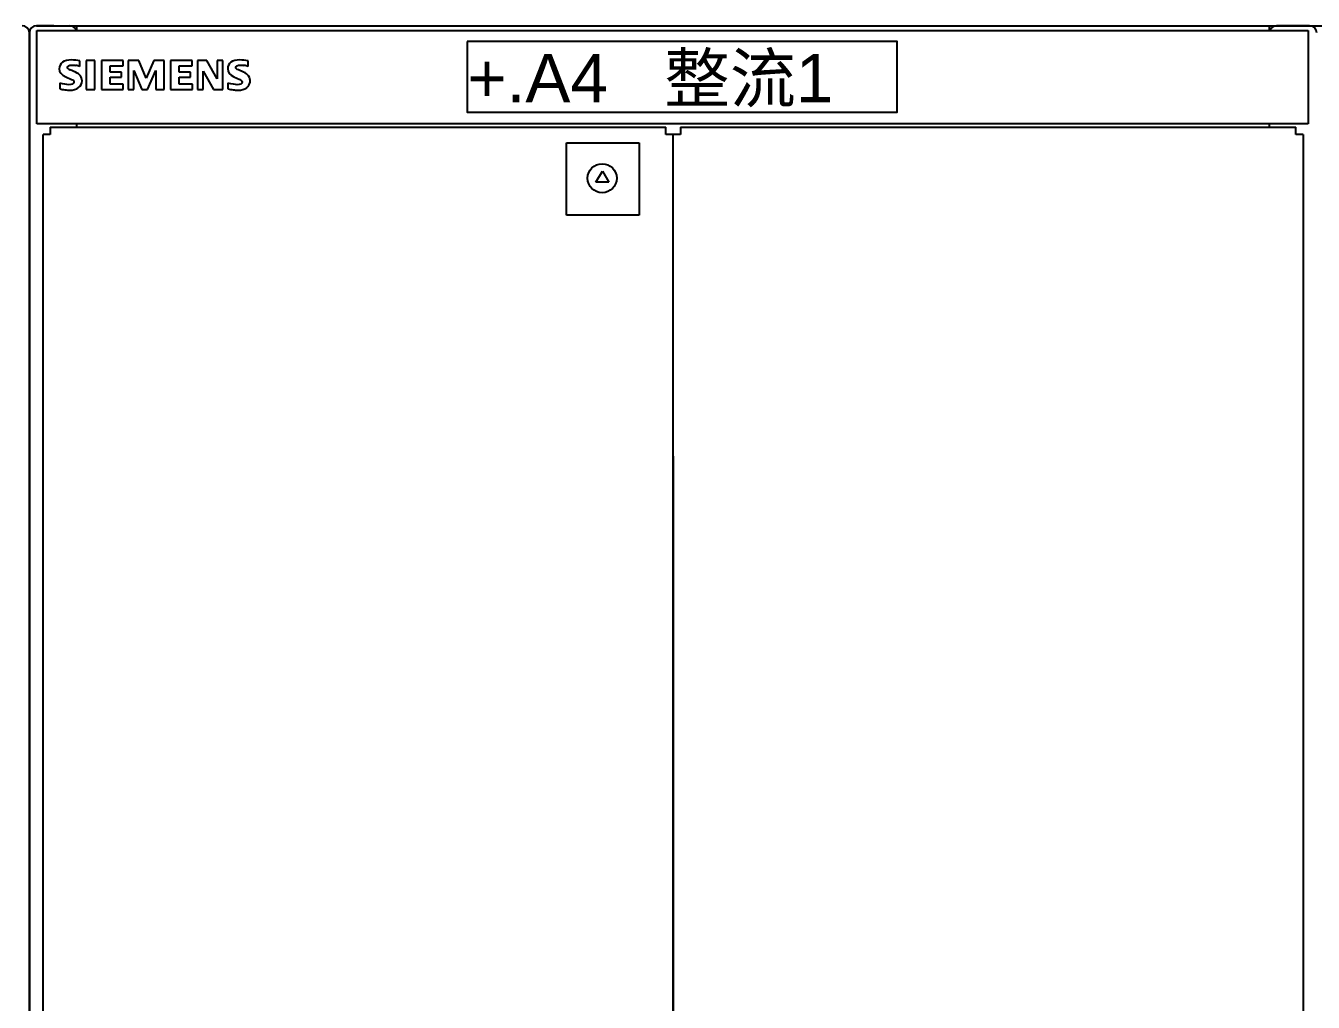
# Model space of a CAD drawing. Header units: inches. Extents: x 0 to 420, y 0 to 297.
# Drawn here: x 202.9 to 266.9, y 190.2 to 238.7 of the extents above; entities that cross this region are included whole.
import ezdxf
from ezdxf.enums import TextEntityAlignment as Align

# ---------------------------------------------------------------- set-up
doc = ezdxf.new("R2010")
doc.units = ezdxf.units.IN
doc.layers.add('Default', color=7, linetype='Continuous')
doc.layers.add('DV1_Default', color=7, linetype='Continuous')
doc.styles.add('SEACAD_arial_ttf', font='arial.ttf', dxfattribs={"height": 0.2})

# ---------------------------------------------------------------- blocks, each defined once
blk = doc.blocks.new('SE')
at = {"layer": 'Default', "color": 7, "linetype": 'Continuous', "ltscale": 25.4}
for p, q in [((229.818, 229.312), (229.818, 232.921)), ((229.818, 232.921), (233.428, 232.921)), ((233.428, 232.921), (233.428, 229.312)), ((231.275, 230.956), (231.595, 231.504)), ((231.595, 231.504), (231.919, 230.956)), ((231.919, 230.956), (231.275, 230.956)), ((233.428, 229.312), (229.818, 229.312))]:
    blk.add_line(p, q, dxfattribs=at)
blk.add_circle((231.584, 231.155), 0.722, dxfattribs=at)
at = {"layer": 'DV1_Default', "color": 7, "linetype": 'Continuous', "ltscale": 25.4}
for p, q in [((203.469, 238.736), (205.109, 238.736)), ((203.469, 238.736), (205.109, 238.736)), ((203.469, 238.736), (205.109, 238.736)), ((203.469, 238.736), (205.109, 238.736)), ((203.469, 238.736), (266.749, 238.736)), ((203.469, 238.736), (224.749, 238.736)), ((204.334, 238.736), (203.469, 238.736)), ((205.469, 238.5), (205.469, 238.736)), ((205.469, 238.495), (205.469, 238.736)), ((229.469, 238.736), (296.749, 238.736)), ((264.749, 238.495), (264.749, 238.736)), ((266.749, 238.736), (265.109, 238.736)), ((266.749, 238.736), (265.109, 238.736)), ((203.109, 238.376), (203.109, 63.096)), ((203.109, 238.376), (203.109, 235.365)), ((203.109, 238.376), (203.109, 235.365)), ((203.109, 238.376), (203.109, 63.096)), ((203.109, 238.376), (203.109, 63.096)), ((203.109, 238.376), (203.109, 63.096)), ((203.109, 238.376), (203.109, 63.096)), ((203.109, 238.376), (203.109, 63.096)), ((203.109, 238.376), (203.109, 79.096)), ((203.109, 63.096), (203.109, 238.376)), ((203.109, 238.376), (203.109, 63.096)), ((203.109, 63.096), (203.109, 238.376)), ((203.109, 63.096), (203.109, 238.376)), ((203.109, 63.096), (203.109, 238.376)), ((203.481, 233.855), (203.481, 238.495)), ((203.481, 238.495), (208.407, 238.495)), ((207.481, 238.495), (266.681, 238.495)), ((266.681, 238.495), (266.681, 233.855)), ((205.615, 236.713), (205.615, 236.99)), ((205.939, 237.006), (205.939, 235.566)), ((206.361, 237.006), (205.939, 237.006)), ((206.361, 235.566), (206.361, 237.006)), ((206.7, 237.006), (206.7, 235.566)), ((207.771, 237.006), (206.7, 237.006)), ((207.771, 236.747), (207.771, 237.006)), ((208.026, 237.006), (208.026, 235.566)), ((208.549, 237.006), (208.026, 237.006)), ((208.918, 236.13), (208.549, 237.006)), ((209.291, 237.006), (208.918, 236.13)), ((209.81, 237.006), (209.291, 237.006)), ((209.81, 235.566), (209.81, 237.006)), ((210.133, 237.006), (210.133, 235.566)), ((211.2, 237.006), (210.133, 237.006)), ((211.2, 236.747), (211.2, 237.006)), ((211.46, 237.006), (211.46, 235.566)), ((211.928, 237.006), (211.46, 237.006)), ((212.446, 236.099), (211.928, 237.006)), ((212.446, 237.006), (212.446, 236.099)), ((212.724, 237.006), (212.446, 237.006)), ((212.724, 235.566), (212.724, 237.006)), ((213.986, 236.713), (213.986, 236.99)), ((204.918, 236.195), (205.211, 236.065)), ((205.406, 236.423), (205.146, 236.537)), ((207.123, 236.747), (207.771, 236.747)), ((207.123, 236.423), (207.123, 236.747)), ((207.688, 236.423), (207.123, 236.423)), ((207.123, 236.18), (207.688, 236.18)), ((207.123, 235.837), (207.123, 236.18)), ((207.688, 236.18), (207.688, 236.423)), ((208.305, 236.519), (208.709, 235.566)), ((208.305, 235.566), (208.305, 236.519)), ((208.983, 235.566), (209.391, 236.519)), ((209.391, 236.519), (209.391, 235.566)), ((210.552, 236.423), (210.552, 236.747)), ((210.552, 236.747), (211.2, 236.747)), ((211.121, 236.423), (210.552, 236.423)), ((210.552, 236.18), (211.121, 236.18)), ((210.552, 235.837), (210.552, 236.18)), ((211.121, 236.18), (211.121, 236.423)), ((211.753, 236.484), (212.271, 235.566)), ((211.753, 235.566), (211.753, 236.484)), ((213.277, 236.195), (213.566, 236.065)), ((213.76, 236.423), (213.502, 236.537)), ((204.628, 235.89), (204.628, 235.596)), ((205.939, 235.566), (206.361, 235.566)), ((206.7, 235.566), (207.771, 235.566)), ((207.771, 235.837), (207.123, 235.837)), ((207.771, 235.566), (207.771, 235.837)), ((208.026, 235.566), (208.305, 235.566)), ((208.709, 235.566), (208.983, 235.566)), ((209.391, 235.566), (209.81, 235.566)), ((210.133, 235.566), (211.219, 235.566)), ((211.219, 235.837), (210.552, 235.837)), ((211.219, 235.566), (211.219, 235.837)), ((211.46, 235.566), (211.753, 235.566)), ((212.271, 235.566), (212.724, 235.566)), ((212.984, 235.89), (212.984, 235.596)), ((266.681, 233.855), (203.481, 233.855)), ((204.149, 233.696), (204.149, 233.336)), ((204.149, 233.696), (204.149, 233.336)), ((204.149, 233.696), (234.749, 233.696)), ((205.469, 233.696), (205.469, 233.86)), ((205.469, 233.696), (205.469, 233.855)), ((234.749, 233.336), (234.749, 233.696)), ((235.469, 233.696), (235.469, 233.336)), ((235.469, 233.696), (266.069, 233.696)), ((264.749, 233.696), (264.749, 233.855)), ((266.069, 233.336), (266.069, 233.696)), ((204.149, 233.336), (203.789, 233.336)), ((203.789, 68.136), (203.789, 233.336)), ((204.149, 233.336), (203.789, 233.336)), ((203.789, 68.136), (203.789, 233.336)), ((235.109, 233.336), (234.749, 233.336)), ((235.469, 233.336), (235.109, 233.336)), ((235.109, 68.136), (235.109, 233.336)), ((266.429, 233.336), (266.069, 233.336)), ((266.429, 233.336), (266.429, 68.136)), ((203.109, 63.096), (203.109, 222.376)), ((203.109, 63.096), (203.109, 222.376)), ((203.109, 63.096), (203.109, 222.376)), ((203.109, 63.096), (203.109, 222.376)), ((203.109, 63.096), (203.109, 222.376)), ((203.109, 63.096), (203.109, 222.376)), ((203.109, 63.096), (203.109, 222.376)), ((203.109, 63.096), (203.109, 222.376)), ((235.109, 217.336), (235.109, 68.136))]:
    blk.add_line(p, q, dxfattribs=at)
blk.add_lwpolyline([(224.878, 237.958), (224.878, 234.445), (246.242, 234.445), (246.242, 237.958), (224.878, 237.958)], dxfattribs=at)
for centre, radius, start, end in [((202.749, 238.376), 0.36, 0, 90), ((202.749, 238.376), 0.36, 0, 90), ((203.469, 238.376), 0.36, 90, 180), ((203.469, 238.376), 0.36, 90, 180), ((203.469, 238.376), 0.36, 90, 180), ((203.469, 238.376), 0.36, 90, 180), ((205.109, 238.376), 0.36, 20.1242, 90), ((205.109, 238.376), 0.36, 20.1242, 90), ((205.109, 238.376), 0.36, 19.34108, 90), ((205.109, 238.376), 0.36, 19.34108, 90), ((265.109, 238.376), 0.36, 90, 160.65892), ((265.109, 238.376), 0.36, 90, 160.65892), ((266.749, 238.376), 0.36, 0, 90), ((266.749, 238.376), 0.36, 0, 90), ((205.301, 236.967), 0.457, 233.90549, 250.19258), ((205.251, 235.734), 1.045, 69.57918, 80.50024), ((213.551, 235.875), 0.587, 38.99429, 69.08003), ((213.625, 235.743), 1.035, 69.56784, 80.62685), ((213.656, 235.998), 0.428, 307.44181, 35.06587), ((215.027, 246.979), 11.564, 259.82387, 261.07786)]:
    blk.add_arc(centre, radius, start, end, dxfattribs=at)
for points, knots in [([(204.758, 236.921), (204.649, 236.843), (204.594, 236.735), (204.594, 236.431), (204.702, 236.296), (204.918, 236.195)], [0, 0, 0, 0, 0.44898, 0.44898, 1, 1, 1, 1]), ([(205.615, 236.99), (205.485, 237.021), (205.346, 237.036), (205.013, 237.036), (204.867, 236.997), (204.758, 236.921)], [0, 0, 0, 0, 0.450935, 0.450935, 1, 1, 1, 1]), ([(213.126, 236.921), (213.021, 236.843), (212.968, 236.735), (212.968, 236.426), (213.071, 236.291), (213.277, 236.195)], [0, 0, 0, 0, 0.442211, 0.442211, 1, 1, 1, 1]), ([(213.986, 236.99), (213.841, 237.021), (213.701, 237.036), (213.379, 237.036), (213.232, 236.997), (213.126, 236.921)], [0, 0, 0, 0, 0.416867, 0.416867, 1, 1, 1, 1]), ([(204.628, 235.596), (204.705, 235.582), (204.788, 235.567), (204.968, 235.539), (205.041, 235.532), (205.29, 235.532), (205.444, 235.575), (205.673, 235.747), (205.729, 235.861), (205.729, 236.18), (205.621, 236.321), (205.406, 236.423)], [0, 0, 0, 0, 0.074888, 0.074888, 0.149777, 0.149777, 0.407726, 0.407726, 0.665675, 0.665675, 1, 1, 1, 1]), ([(205.032, 236.598), (205.012, 236.616), (205.002, 236.639), (205.002, 236.741), (205.076, 236.777), (205.298, 236.777), (205.363, 236.773), (205.423, 236.764)], [0, 0, 0, 0, 0.204215, 0.204215, 0.743115, 0.743115, 1, 1, 1, 1]), ([(213.502, 236.537), (213.415, 236.578), (213.372, 236.621), (213.372, 236.741), (213.449, 236.777), (213.67, 236.777), (213.734, 236.773), (213.793, 236.764)], [0, 0, 0, 0, 0.300021, 0.300021, 0.783105, 0.783105, 1, 1, 1, 1]), ([(205.211, 236.065), (205.288, 236.037), (205.326, 235.994), (205.326, 235.849), (205.239, 235.806), (204.957, 235.806), (204.811, 235.834), (204.628, 235.89)], [0, 0, 0, 0, 0.293328, 0.293328, 0.727454, 0.727454, 1, 1, 1, 1]), ([(213.566, 236.065), (213.614, 236.037), (213.645, 236.016), (213.673, 235.988), (213.68, 235.966), (213.68, 235.849), (213.6, 235.806), (213.338, 235.806), (213.187, 235.834), (212.984, 235.89)], [0, 0, 0, 0, 0.154452, 0.154452, 0.308903, 0.308903, 0.737506, 0.737506, 1, 1, 1, 1]), ([(213.233, 235.554), (213.331, 235.54), (213.409, 235.532), (213.656, 235.532), (213.806, 235.574), (213.917, 235.658)], [0, 0, 0, 0, 0.236593, 0.236593, 1, 1, 1, 1])]:
    blk.add_open_spline(points, degree=3, knots=knots, dxfattribs=at)
at = {"layer": 'DV1_Default', "color": 7, "linetype": 'Continuous', "ltscale": 25.4, "style": 'SEACAD_arial_ttf'}
blk.add_text('+.A4   整流1', height=2.4, dxfattribs=at).set_placement((224.878, 237.333), align=Align.TOP_LEFT)

msp = doc.modelspace()

# ---------------------------------------------------------------- block references
at = {"layer": 'Default'}
msp.add_blockref('SE', (0, 0), dxfattribs=at)

doc.saveas('drawing.dxf')
